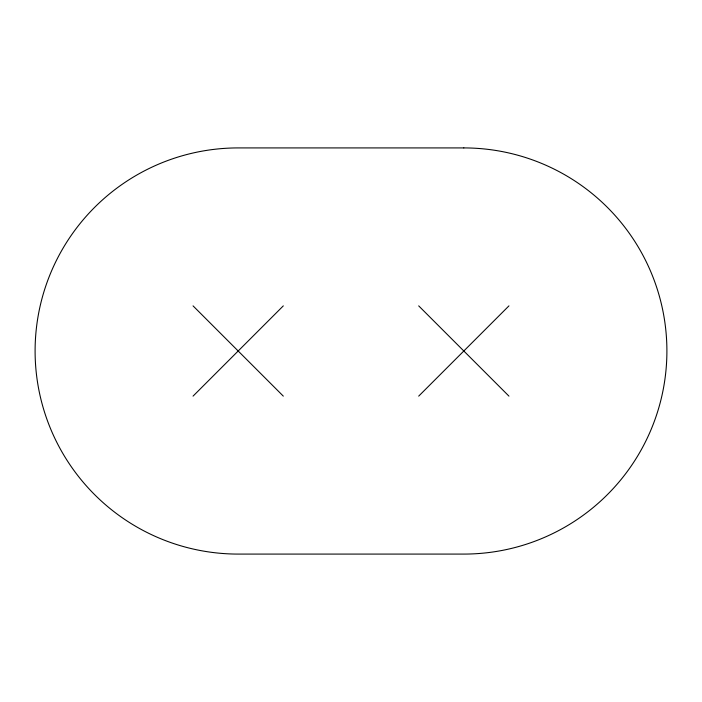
<?xml version="1.0" encoding="UTF-8"?>
<svg xmlns="http://www.w3.org/2000/svg" width="702" height="702" viewBox="0 0 702 702"><rect width="100%" height="100%" fill="white"/><g stroke="black" fill="none" stroke-linecap="round" stroke-linejoin="round"><path stroke-width="1.05" d="M193.05 396.13L283.31 305.87M418.69 396.13L508.95 305.87M418.69 305.87L508.95 396.13M193.05 305.87L283.31 396.13M463.82 147.92L238.18 147.92A203.08 203.08 0 0 0 35.1 351A203.08 203.08 0 0 0 238.18 554.08L463.82 554.08A203.08 203.08 0 0 0 666.9 351A203.08 203.08 0 0 0 463.82 147.92"/></g></svg>
